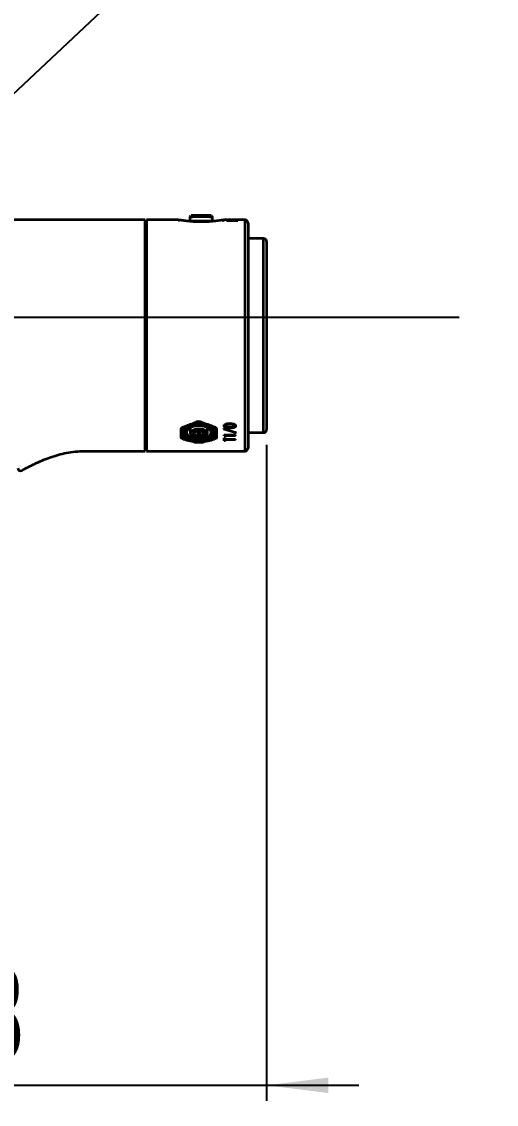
# Model space of a CAD drawing. Header units: millimetres. Extents: x 0 to 420, y 0 to 297.
# Drawn here: x 208.5 to 223.93, y 70.05 to 105.17 of the extents above; entities that cross this region are included whole.
import ezdxf

# ---------------------------------------------------------------- set-up
doc = ezdxf.new("R2010")
doc.units = ezdxf.units.MM
doc.layers.add('细线层', color=4, linetype='Continuous')
doc.styles.add('SLDTEXTSTYLE4', font='TXT', dxfattribs={"width": 0.605})
doc.dimstyles.new('SLDDIMSTYLE0', dxfattribs={"dimtxt": 3, "dimasz": 2, "dimexe": 0, "dimexo": 0.0625, "dimgap": 0.75, "dimtad": 2, "dimdec": 1, "dimlfac": 10, "dimrnd": 1e-09, "dimzin": 12, "dimdsep": 46, "dimtxsty": 'SLDTEXTSTYLE4', "dimsah": 1, "dimcen": 0.09, "dimadec": 0, "dimazin": 3, "dimtfac": 1, "dimtmove": 0, "dimatfit": 0, "dimfxl": 0, "dimfrac": 2, "dimtolj": 1, "dimtzin": 12, "dimarcsym": 0})
doc.dimstyles.new('SLDDIMSTYLE5', dxfattribs={"dimtxt": 0.18, "dimasz": 2, "dimexe": 0, "dimexo": 0.0625, "dimgap": 0, "dimtad": 0, "dimtih": 1, "dimtoh": 1, "dimdec": 0, "dimrnd": 1e-09, "dimzin": 0, "dimdsep": 46, "dimtxsty": 'Standard', "dimsah": 1, "dimcen": 0.09, "dimadec": 0, "dimazin": 0, "dimtfac": 2, "dimtdec": 0, "dimtofl": 0, "dimtmove": 0, "dimatfit": 3, "dimfxl": 0, "dimfrac": 2, "dimtolj": 1, "dimtzin": 0, "dimarcsym": 0})
doc.dimstyles.new('SLDDIMSTYLE7', dxfattribs={"dimtxt": 3, "dimasz": 2, "dimexe": 0, "dimexo": 0.0625, "dimgap": 0.75, "dimtad": 0, "dimtih": 1, "dimtoh": 1, "dimdec": 1, "dimlfac": 10, "dimrnd": 1e-09, "dimzin": 12, "dimdsep": 46, "dimtxsty": 'SLDTEXTSTYLE4', "dimsah": 1, "dimcen": 0, "dimadec": 0, "dimazin": 3, "dimtfac": 1, "dimtofl": 0, "dimtmove": 0, "dimatfit": 3, "dimfxl": 0, "dimfrac": 2, "dimtolj": 1, "dimtzin": 12, "dimarcsym": 0})

# ---------------------------------------------------------------- blocks, each defined once
blk = doc.blocks.new('_D_7')
at = {"layer": '细线层'}
for p, q in [((200.534, 96.593), (200.534, 70.163)), ((216.464, 91.438), (216.464, 70.163)), ((200.534, 70.663), (197.534, 70.663)), ((200.534, 70.663), (216.464, 70.663)), ((216.464, 70.663), (219.464, 70.663))]:
    blk.add_line(p, q, dxfattribs=at)
for points in [[(200.534, 70.663), (198.534, 70.913), (198.534, 70.413)], [(216.464, 70.663), (218.464, 70.413), (218.464, 70.913)]]:
    blk.add_solid(points, dxfattribs=at)
at = {"layer": '细线层', "insert": (202.441, 74.53), "char_height": 3, "attachment_point": 1, "style": 'SLDTEXTSTYLE4'}
blk.add_mtext('159.3', dxfattribs=at)
blk = doc.blocks.new('_D_9')
at = {"layer": '细线层'}
for p, q in [((158.484, 95.588), (170.596, 82.341)), ((170.596, 82.341), (197.991, 52.377)), ((197.991, 52.377), (215.616, 52.377))]:
    blk.add_line(p, q, dxfattribs=at)
blk.add_solid([(170.596, 82.341), (169.431, 83.985), (169.062, 83.648)], dxfattribs=at)
at = {"layer": '细线层', "char_height": 3, "attachment_point": 1, "style": 'SLDTEXTSTYLE4'}
for s, insert in [('S', (199.578, 56.244)), ('R179.5', (202.328, 56.244))]:
    blk.add_mtext(s, dxfattribs=dict(at, insert=insert))

msp = doc.modelspace()

# ---------------------------------------------------------------- linework, layer by layer
at = {"color": 7, "linetype": 'Continuous', "lineweight": 35}
for p, q in [((212.514, 91.238), (212.514, 98.738)), ((213.593, 98.738), (212.564, 98.738)), ((212.564, 98.738), (212.564, 91.238)), ((213.964, 98.828), (213.964, 98.695)), ((214.704, 98.695), (214.704, 98.828)), ((215.177, 98.738), (215.071, 98.738)), ((215.16, 98.734), (215.16, 98.738)), ((215.524, 98.734), (215.16, 98.734)), ((215.16, 98.732), (215.2, 98.732)), ((215.16, 98.712), (215.16, 98.732)), ((215.524, 98.712), (215.16, 98.712)), ((215.2, 98.736), (215.2, 98.737)), ((215.2, 98.736), (215.326, 98.736)), ((215.2, 98.734), (215.2, 98.736)), ((215.2, 98.717), (215.2, 98.732)), ((215.2, 98.717), (215.319, 98.717)), ((215.2, 98.717), (215.2, 98.712)), ((215.319, 98.729), (215.36, 98.729)), ((215.319, 98.717), (215.319, 98.729)), ((215.319, 98.717), (215.319, 98.712)), ((215.326, 98.736), (215.326, 98.738)), ((215.326, 98.734), (215.326, 98.736)), ((215.413, 98.738), (215.348, 98.738)), ((215.36, 98.738), (215.462, 98.738)), ((215.36, 98.717), (215.36, 98.729)), ((215.36, 98.717), (215.524, 98.717)), ((215.36, 98.717), (215.36, 98.712)), ((215.366, 98.736), (215.366, 98.738)), ((215.524, 98.738), (215.366, 98.738)), ((215.366, 98.736), (215.524, 98.736)), ((215.366, 98.736), (215.366, 98.734)), ((215.764, 98.738), (215.517, 98.738)), ((215.524, 98.734), (215.524, 98.736)), ((215.524, 98.712), (215.524, 98.717)), ((215.864, 98.638), (215.864, 91.338)), ((216.364, 98.138), (215.864, 98.138)), ((216.464, 98.038), (216.464, 91.938)), ((212.564, 97.788), (212.514, 97.788)), ((212.514, 92.188), (212.564, 92.188)), ((215.126, 92.088), (215.126, 92.057)), ((215.313, 92.127), (215.271, 92.129)), ((215.271, 92.129), (215.271, 92.098)), ((215.417, 92.088), (215.417, 92.057)), ((213.689, 91.686), (213.689, 91.95)), ((213.739, 91.991), (213.739, 91.73)), ((213.785, 92.024), (213.785, 91.845)), ((213.984, 91.997), (213.984, 91.811)), ((214.224, 91.689), (214.224, 91.664)), ((214.304, 91.664), (214.304, 91.689)), ((214.544, 91.811), (214.544, 91.997)), ((214.743, 91.845), (214.743, 92.024)), ((214.789, 91.73), (214.789, 91.991)), ((214.839, 91.95), (214.839, 91.686)), ((215.064, 91.952), (215.077, 91.965)), ((215.466, 91.826), (215.064, 91.952)), ((215.077, 91.965), (215.479, 91.837)), ((215.09, 91.761), (215.454, 91.761)), ((215.09, 91.736), (215.09, 91.761)), ((215.454, 91.736), (215.09, 91.736)), ((215.271, 91.984), (215.271, 92.016)), ((215.454, 91.736), (215.454, 91.761)), ((215.466, 91.826), (215.466, 91.841)), ((215.479, 91.837), (215.466, 91.826)), ((215.864, 91.838), (216.364, 91.838)), ((215.09, 91.67), (215.13, 91.67)), ((215.09, 91.573), (215.09, 91.67)), ((215.13, 91.61), (215.09, 91.61)), ((215.13, 91.573), (215.09, 91.573)), ((215.13, 91.631), (215.13, 91.67)), ((215.13, 91.631), (215.454, 91.631)), ((215.13, 91.609), (215.13, 91.631)), ((215.13, 91.573), (215.13, 91.609)), ((215.454, 91.609), (215.13, 91.609)), ((215.454, 91.609), (215.454, 91.631)), ((212.564, 91.238), (215.764, 91.238))]:
    msp.add_line(p, q, dxfattribs=at)
at = {"color": 8, "linetype": 'Continuous', "lineweight": 35}
for p, q in [((215.764, 91.238), (215.764, 98.738)), ((216.364, 91.838), (216.364, 98.138)), ((213.789, 91.812), (213.789, 91.693)), ((214.739, 91.693), (214.739, 91.812)), ((214.214, 91.591), (214.214, 91.592)), ((214.314, 91.592), (214.314, 91.591))]:
    msp.add_line(p, q, dxfattribs=at)
at = {"color": 7, "linetype": 'Continuous', "lineweight": 35, "flags": 128}
for points in [[(214.264, 91.591), (214.393, 91.6), (214.513, 91.628), (214.614, 91.672), (214.689, 91.728), (214.733, 91.793), (214.742, 91.863), (214.715, 91.93), (214.655, 91.992), (214.566, 92.043), (214.455, 92.079), (214.329, 92.097), (214.199, 92.097), (214.073, 92.079), (213.962, 92.043), (213.873, 91.992), (213.813, 91.93), (213.786, 91.863), (213.795, 91.793), (213.839, 91.728), (213.914, 91.672), (214.015, 91.628), (214.135, 91.6), (214.264, 91.591)], [(214.264, 91.633), (214.382, 91.642), (214.489, 91.67), (214.577, 91.713), (214.636, 91.768), (214.663, 91.829), (214.654, 91.893), (214.611, 91.951), (214.536, 92.001), (214.438, 92.037), (214.324, 92.055), (214.205, 92.055), (214.091, 92.037), (213.992, 92.001), (213.918, 91.951), (213.874, 91.893), (213.865, 91.829), (213.892, 91.768), (213.951, 91.713), (214.039, 91.67), (214.146, 91.642), (214.264, 91.633)], [(214.304, 91.664), (214.403, 91.682), (214.482, 91.718), (214.531, 91.767), (214.543, 91.822), (214.517, 91.876), (214.455, 91.92), (214.367, 91.95), (214.264, 91.96), (214.162, 91.95), (214.073, 91.92), (214.012, 91.876), (213.985, 91.822), (213.997, 91.767), (214.046, 91.718), (214.125, 91.682), (214.224, 91.664)], [(214.137, 91.796), (214.131, 91.804), (214.12, 91.809), (214.105, 91.812), (214.09, 91.812), (214.075, 91.809), (214.065, 91.803), (214.059, 91.795), (214.059, 91.787), (214.066, 91.779), (214.077, 91.773), (214.092, 91.77), (214.107, 91.771), (214.122, 91.774), (214.132, 91.78), (214.138, 91.788), (214.137, 91.796)], [(214.163, 91.854), (214.17, 91.862), (214.171, 91.87), (214.166, 91.878), (214.156, 91.884), (214.142, 91.888), (214.127, 91.889), (214.112, 91.886), (214.1, 91.881), (214.093, 91.874), (214.091, 91.865), (214.096, 91.857), (214.106, 91.851), (214.12, 91.847), (214.136, 91.847), (214.151, 91.849), (214.163, 91.854)], [(214.208, 91.749), (214.193, 91.751), (214.177, 91.75), (214.164, 91.746), (214.154, 91.739), (214.15, 91.731), (214.153, 91.723), (214.161, 91.716), (214.173, 91.711), (214.188, 91.709), (214.204, 91.71), (214.217, 91.714), (214.226, 91.721), (214.23, 91.729), (214.228, 91.737), (214.22, 91.744), (214.208, 91.749)], [(214.264, 91.88), (214.279, 91.882), (214.292, 91.887), (214.301, 91.894), (214.304, 91.902), (214.301, 91.91), (214.292, 91.917), (214.279, 91.921), (214.264, 91.923), (214.249, 91.921), (214.236, 91.917), (214.227, 91.91), (214.224, 91.902), (214.227, 91.894), (214.236, 91.887), (214.249, 91.882), (214.264, 91.88)], [(214.264, 91.79), (214.279, 91.792), (214.292, 91.796), (214.301, 91.803), (214.304, 91.811), (214.301, 91.819), (214.292, 91.826), (214.279, 91.831), (214.264, 91.833), (214.249, 91.831), (214.236, 91.826), (214.227, 91.819), (214.224, 91.811), (214.227, 91.803), (214.236, 91.796), (214.249, 91.792), (214.264, 91.79)], [(214.304, 91.689), (214.301, 91.697), (214.292, 91.704), (214.279, 91.709), (214.264, 91.71), (214.249, 91.709), (214.236, 91.704), (214.227, 91.697), (214.224, 91.689)], [(214.321, 91.749), (214.308, 91.744), (214.3, 91.737), (214.298, 91.729), (214.302, 91.721), (214.311, 91.714), (214.325, 91.71), (214.34, 91.709), (214.355, 91.711), (214.368, 91.716), (214.376, 91.723), (214.378, 91.731), (214.374, 91.739), (214.365, 91.746), (214.351, 91.75), (214.336, 91.751), (214.321, 91.749)], [(214.366, 91.854), (214.378, 91.849), (214.393, 91.847), (214.408, 91.847), (214.422, 91.851), (214.432, 91.857), (214.437, 91.865), (214.435, 91.874), (214.428, 91.881), (214.416, 91.886), (214.402, 91.889), (214.386, 91.888), (214.372, 91.884), (214.362, 91.878), (214.357, 91.87), (214.359, 91.862), (214.366, 91.854)], [(214.391, 91.796), (214.39, 91.788), (214.396, 91.78), (214.407, 91.774), (214.421, 91.771), (214.437, 91.77), (214.451, 91.773), (214.463, 91.779), (214.469, 91.787), (214.469, 91.795), (214.464, 91.803), (214.453, 91.809), (214.439, 91.812), (214.423, 91.812), (214.409, 91.809), (214.397, 91.804), (214.391, 91.796)]]:
    msp.add_lwpolyline(points, dxfattribs=at)
at = {"color": 8, "linetype": 'Continuous', "lineweight": 35, "flags": 128}
for points in [[(214.189, 92.191), (214.195, 92.185), (214.2, 92.182), (214.204, 92.181), (214.208, 92.181)], [(214.339, 92.191), (214.334, 92.185), (214.329, 92.182), (214.324, 92.181), (214.321, 92.181)]]:
    msp.add_lwpolyline(points, dxfattribs=at)
at = {"color": 8, "linetype": 'Continuous', "lineweight": 35}
for centre, radius, start, end in [((214.334, 92.057), 6.78, 86.8718, 93.1282), ((213.778, 92.039), 0.0169, 212.4598, 278.6119), ((214.75, 92.039), 0.0169, 261.3881, 327.5402)]:
    msp.add_arc(centre, radius, start, end, dxfattribs=at)
at = {"color": 7, "linetype": 'Continuous', "lineweight": 35}
for centre, radius, start, end in [((214.334, 92.857), 6.03, 86.9626, 93.0379), ((215.764, 98.638), 0.1, 0, 90), ((214.334, 75.66), 23.038, 88.9986, 90.9893), ((216.364, 98.038), 0.1, 0, 90), ((213.693, 91.996), 0.046, 264.6444, 353.3749), ((213.692, 91.733), 0.0473, 266.5998, 356.1294), ((213.7, 91.688), 0.0889, 315.7699, 3.774), ((214.828, 91.688), 0.0889, 176.226, 224.2301), ((214.835, 91.996), 0.046, 186.6251, 275.3556), ((214.836, 91.733), 0.0473, 183.8706, 273.4002), ((216.364, 91.938), 0.1, 270, 0), ((214.132, 91.582), 0.083, 313.823, 6.464), ((214.397, 91.582), 0.083, 173.536, 226.177), ((215.764, 91.338), 0.1, 270, 0), ((208.464, 90.682), 0.08, 180, 302.1716)]:
    msp.add_arc(centre, radius, start, end, dxfattribs=at)
for centre, major_axis, start_param, end_param in [((213.114, 94.988), (6.312, 2.512), 4.640219, 4.707159), ((215.414, 94.988), (6.312, -2.512), 4.717619, 4.784559), ((213.114, 94.988), (6.312, -2.512), 4.987761, 5.0547), ((215.414, 94.988), (6.312, 2.512), 4.370078, 4.437017)]:
    msp.add_ellipse(centre, major_axis=major_axis, ratio=0.441166, start_param=start_param, end_param=end_param, dxfattribs=at)
at = {"color": 8, "linetype": 'Continuous', "lineweight": 35}
for centre, major_axis, start_param, end_param in [((213.139, 95.011), (6.318, -2.464), 4.982782, 5.008002), ((215.389, 95.011), (6.318, 2.464), 4.416776, 4.441996)]:
    msp.add_ellipse(centre, major_axis=major_axis, ratio=0.436857, start_param=start_param, end_param=end_param, dxfattribs=at)
at = {"color": 7, "linetype": 'Continuous', "lineweight": 35}
for points, knots in [([(212.514, 98.738), (212.189, 98.738), (211.569, 98.738), (210.681, 98.738), (209.872, 98.738), (209.128, 98.739), (208.446, 98.735), (207.871, 98.745), (207.407, 98.653), (207.051, 98.527), (206.745, 98.371), (206.464, 98.184), (206.217, 97.971), (206.004, 97.738), (205.798, 97.459), (205.605, 97.106), (205.478, 96.74), (205.417, 96.437), (205.389, 96.215), (205.388, 96.003), (205.363, 95.805), (205.275, 95.671), (205.176, 95.582), (205.065, 95.519), (204.943, 95.491), (204.842, 95.494), (204.756, 95.492), (204.66, 95.504), (204.554, 95.544), (204.461, 95.606), (204.388, 95.682), (204.338, 95.763), (204.298, 95.858), (204.281, 95.997), (204.286, 96.193), (204.284, 96.453), (204.284, 96.647), (204.284, 96.754)], [0, 0, 0, 0, 0.087837, 0.16707, 0.239469, 0.306236, 0.367716, 0.423525, 0.460802, 0.494604, 0.525271, 0.552991, 0.585535, 0.613101, 0.637987, 0.678963, 0.721093, 0.741839, 0.762161, 0.781496, 0.799029, 0.81496, 0.823442, 0.834767, 0.849078, 0.856498, 0.862051, 0.872225, 0.882314, 0.892489, 0.902186, 0.910471, 0.91798, 0.929822, 0.947784, 0.971009, 1, 1, 1, 1]), ([(213.595, 98.735), (213.592, 98.735), (213.586, 98.735), (213.617, 98.727), (213.631, 98.724)], [0, 0, 0, 0, 0.5533555, 1, 1, 1, 1]), ([(214.334, 98.674), (214.314, 98.674), (214.211, 98.675), (214.029, 98.684), (213.847, 98.703), (213.778, 98.713), (213.755, 98.716)], [0, 0, 0, 0, 0.091141, 0.456989, 0.826016, 1, 1, 1, 1]), ([(213.995, 98.874), (213.994, 98.873), (213.989, 98.871), (213.979, 98.865), (213.97, 98.852), (213.964, 98.839), (213.965, 98.83), (213.965, 98.828)], [0, 0, 0, 0, 0.088103, 0.315709, 0.579098, 0.872994, 1, 1, 1, 1]), ([(215.071, 98.736), (215.067, 98.736), (215.054, 98.737), (214.944, 98.719), (214.762, 98.696), (214.546, 98.677), (214.398, 98.675), (214.334, 98.674)], [0, 0, 0, 0, 0.146516, 0.371581, 0.59945, 0.828781, 1, 1, 1, 1]), ([(214.704, 98.827), (214.704, 98.828), (214.705, 98.835), (214.701, 98.847), (214.693, 98.86), (214.684, 98.868), (214.676, 98.873), (214.672, 98.874), (214.671, 98.875)], [0, 0, 0, 0, 0.052911, 0.336169, 0.561248, 0.752251, 0.915366, 1, 1, 1, 1]), ([(215.034, 98.723), (215.035, 98.723), (215.078, 98.732), (215.081, 98.735), (215.084, 98.737)], [0, 0, 0, 0, 0.016523, 1, 1, 1, 1]), ([(215.16, 98.738), (215.161, 98.738), (215.162, 98.738), (215.172, 98.738), (215.184, 98.738), (215.195, 98.738), (215.2, 98.738)], [0, 0, 0, 0, 0.401235, 0.608814, 0.803056, 1, 1, 1, 1]), ([(215.264, 98.738), (215.254, 98.738), (215.24, 98.738), (215.223, 98.738), (215.213, 98.738), (215.206, 98.738), (215.201, 98.738), (215.2, 98.738), (215.2, 98.737)], [0, 0, 0, 0, 0.249194, 0.374244, 0.499233, 0.625712, 0.74963, 1, 1, 1, 1]), ([(215.326, 98.738), (215.325, 98.738), (215.325, 98.738), (215.321, 98.738), (215.314, 98.738), (215.301, 98.738), (215.285, 98.738), (215.272, 98.738), (215.264, 98.738)], [0, 0, 0, 0, 0.125382, 0.250635, 0.500105, 0.619917, 0.750073, 1, 1, 1, 1]), ([(215.325, 98.738), (215.333, 98.738), (215.349, 98.738), (215.356, 98.738), (215.36, 98.738)], [0, 0, 0, 0, 0.4996592, 1, 1, 1, 1]), ([(213.689, 91.95), (213.691, 91.961), (213.694, 91.981), (213.72, 92.01), (213.749, 92.023), (213.764, 92.03)], [0, 0, 0, 0, 0.3242543, 0.6476025, 1, 1, 1, 1]), ([(213.781, 92.022), (213.817, 92.035), (213.959, 92.086), (214.101, 92.14), (214.207, 92.181)], [0, 0, 0, 0, 0.250613, 1, 1, 1, 1]), ([(214.189, 92.191), (214.204, 92.195), (214.235, 92.205), (214.286, 92.205), (214.321, 92.198), (214.337, 92.191), (214.339, 92.191)], [0, 0, 0, 0, 0.318535, 0.636604, 0.953607, 1, 1, 1, 1]), ([(214.208, 92.181), (214.211, 92.182), (214.223, 92.188), (214.251, 92.192), (214.289, 92.191), (214.31, 92.185), (214.321, 92.181)], [0, 0, 0, 0, 0.092872, 0.392493, 0.696753, 1, 1, 1, 1]), ([(214.321, 92.181), (214.356, 92.168), (214.498, 92.112), (214.641, 92.061), (214.747, 92.022)], [0, 0, 0, 0, 0.249346, 1, 1, 1, 1]), ([(214.764, 92.03), (214.778, 92.024), (214.805, 92.011), (214.833, 91.983), (214.837, 91.962), (214.839, 91.95)], [0, 0, 0, 0, 0.3212152, 0.643777, 1, 1, 1, 1]), ([(215.085, 92.057), (215.086, 92.063), (215.087, 92.076), (215.1, 92.094), (215.121, 92.109), (215.157, 92.123), (215.209, 92.13), (215.25, 92.131), (215.271, 92.131)], [0, 0, 0, 0, 0.12499, 0.249792, 0.374644, 0.49958, 0.749481, 1, 1, 1, 1]), ([(215.156, 92.027), (215.154, 92.027), (215.141, 92.029), (215.121, 92.037), (215.1, 92.051), (215.087, 92.069), (215.086, 92.082), (215.085, 92.088)], [0, 0, 0, 0, 0.061921, 0.29747, 0.532229, 0.766116, 1, 1, 1, 1]), ([(215.271, 91.984), (215.25, 91.984), (215.208, 91.985), (215.157, 91.992), (215.121, 92.005), (215.1, 92.02), (215.087, 92.037), (215.086, 92.05), (215.085, 92.057)], [0, 0, 0, 0, 0.250533, 0.50034, 0.625288, 0.750192, 0.874998, 1, 1, 1, 1]), ([(215.271, 92.129), (215.241, 92.129), (215.204, 92.129), (215.161, 92.121), (215.143, 92.113), (215.131, 92.104), (215.126, 92.095), (215.126, 92.09), (215.126, 92.088)], [0, 0, 0, 0, 0.501658, 0.627017, 0.75175, 0.875843, 0.937953, 1, 1, 1, 1]), ([(215.271, 92.098), (215.241, 92.098), (215.204, 92.098), (215.161, 92.09), (215.143, 92.082), (215.131, 92.072), (215.126, 92.064), (215.126, 92.059), (215.126, 92.057)], [0, 0, 0, 0, 0.500335, 0.625487, 0.750311, 0.874919, 0.937456, 1, 1, 1, 1]), ([(215.126, 92.057), (215.126, 92.056), (215.126, 92.053), (215.127, 92.049), (215.131, 92.041), (215.143, 92.032), (215.161, 92.024), (215.204, 92.015), (215.241, 92.015), (215.271, 92.015)], [0, 0, 0, 0, 0.031328, 0.062639, 0.12518, 0.249839, 0.374687, 0.499789, 1, 1, 1, 1]), ([(215.271, 92.131), (215.313, 92.13), (215.366, 92.13), (215.421, 92.109), (215.442, 92.095), (215.456, 92.076), (215.457, 92.063), (215.458, 92.057)], [0, 0, 0, 0, 0.499247, 0.624911, 0.750602, 0.874, 1, 1, 1, 1]), ([(215.417, 92.057), (215.417, 92.058), (215.417, 92.06), (215.416, 92.065), (215.412, 92.073), (215.399, 92.082), (215.381, 92.09), (215.338, 92.098), (215.3, 92.098), (215.271, 92.098)], [0, 0, 0, 0, 0.031328, 0.062634, 0.125157, 0.249775, 0.374642, 0.499762, 1, 1, 1, 1]), ([(215.458, 92.057), (215.457, 92.05), (215.456, 92.037), (215.442, 92.019), (215.421, 92.005), (215.385, 91.992), (215.333, 91.985), (215.291, 91.984), (215.271, 91.984)], [0, 0, 0, 0, 0.125008, 0.249786, 0.374699, 0.499673, 0.749493, 1, 1, 1, 1]), ([(215.271, 92.015), (215.301, 92.015), (215.338, 92.015), (215.381, 92.024), (215.4, 92.032), (215.412, 92.041), (215.417, 92.05), (215.417, 92.054), (215.417, 92.057)], [0, 0, 0, 0, 0.500191, 0.62531, 0.750199, 0.874912, 0.937439, 1, 1, 1, 1]), ([(215.417, 92.088), (215.417, 92.089), (215.417, 92.091), (215.416, 92.096), (215.412, 92.104), (215.399, 92.113), (215.387, 92.119), (215.38, 92.12), (215.379, 92.12)], [0, 0, 0, 0, 0.08204, 0.164072, 0.328019, 0.655759, 0.985253, 1, 1, 1, 1]), ([(215.458, 92.088), (215.457, 92.082), (215.456, 92.069), (215.442, 92.051), (215.421, 92.037), (215.401, 92.029), (215.389, 92.027), (215.386, 92.027)], [0, 0, 0, 0, 0.234922, 0.469803, 0.705652, 0.94229, 1, 1, 1, 1]), ([(213.764, 91.626), (213.75, 91.63), (213.723, 91.639), (213.695, 91.66), (213.691, 91.677), (213.689, 91.686)], [0, 0, 0, 0, 0.321191, 0.643777, 1, 1, 1, 1]), ([(213.739, 91.991), (213.739, 91.991), (213.739, 91.991), (213.74, 91.997), (213.755, 92.011), (213.772, 92.018), (213.781, 92.022)], [0, 0, 0, 0, 0.095205, 0.440904, 0.71525, 1, 1, 1, 1]), ([(213.739, 91.73), (213.741, 91.725), (213.743, 91.714), (213.762, 91.701), (213.78, 91.696), (213.789, 91.693)], [0, 0, 0, 0, 0.355106, 0.677697, 1, 1, 1, 1]), ([(214.739, 91.693), (214.749, 91.696), (214.768, 91.702), (214.786, 91.715), (214.788, 91.725), (214.789, 91.73)], [0, 0, 0, 0, 0.353533, 0.676806, 1, 1, 1, 1]), ([(214.747, 92.022), (214.75, 92.021), (214.763, 92.017), (214.779, 92.006), (214.789, 91.994), (214.789, 91.992), (214.789, 91.991), (214.789, 91.99)], [0, 0, 0, 0, 0.0863298, 0.3642581, 0.6357588, 0.9152824, 1, 1, 1, 1]), ([(214.839, 91.686), (214.837, 91.678), (214.834, 91.662), (214.808, 91.64), (214.779, 91.631), (214.764, 91.626)], [0, 0, 0, 0, 0.324255, 0.647604, 1, 1, 1, 1]), ([(214.339, 91.522), (214.324, 91.519), (214.294, 91.514), (214.242, 91.514), (214.208, 91.518), (214.191, 91.522), (214.189, 91.522)], [0, 0, 0, 0, 0.318536, 0.636568, 0.95361, 1, 1, 1, 1]), ([(214.214, 91.591), (214.216, 91.591), (214.227, 91.589), (214.25, 91.587), (214.284, 91.587), (214.304, 91.59), (214.314, 91.591)], [0, 0, 0, 0, 0.04645, 0.363451, 0.681414, 1, 1, 1, 1]), ([(208.506, 90.613), (208.647, 90.686), (208.946, 90.843), (209.428, 91.046), (209.968, 91.206), (210.56, 91.247), (211.183, 91.236), (211.839, 91.239), (212.286, 91.239), (212.514, 91.238)], [0, 0, 0, 0, 0.115549, 0.245292, 0.380108, 0.52283, 0.67491, 0.833978, 1, 1, 1, 1])]:
    msp.add_open_spline(points, degree=3, knots=knots, dxfattribs=at)
at = {"color": 8, "linetype": 'Continuous', "lineweight": 35}
msp.add_open_spline([(213.755, 98.716), (213.726, 98.72), (213.643, 98.731), (213.589, 98.74), (213.593, 98.738), (213.593, 98.737)], degree=3, knots=[0, 0, 0, 0, 0.315212, 0.90385, 1, 1, 1, 1], dxfattribs=at)
at = {"layer": '细线层'}
msp.add_line((158.484, 95.588), (222.725, 95.588), dxfattribs=at)

# ---------------------------------------------------------------- dimensions: what is measured, and where the dimension line sits
dim = msp.add_linear_dim(base=(216.464, 70.663), p1=(200.534, 97.093), p2=(216.464, 91.938), angle=0, dimstyle='SLDDIMSTYLE0', dxfattribs=at)
dim.commit()
dim.dimension.update_dxf_attribs({"geometry": '_D_7', "text_midpoint": (207.597, 70.663), "dimtype": 160})
dim = msp.add_radius_dim(center=(158.484, 95.588), mpoint=(170.596, 82.341), text='S<>', dimstyle='SLDDIMSTYLE7', dxfattribs=at)
dim.commit()
dim.dimension.update_dxf_attribs({"geometry": '_D_9', "text_midpoint": (207.597, 54.679), "dimtype": 164})

# ---------------------------------------------------------------- leaders
for points in [[(189.009, 103.361), (216.061, 130.391)], [(200.534, 95.588), (223.929, 117.574)]]:
    msp.add_leader(points, dimstyle='SLDDIMSTYLE5', dxfattribs=at)

doc.saveas('drawing.dxf')
